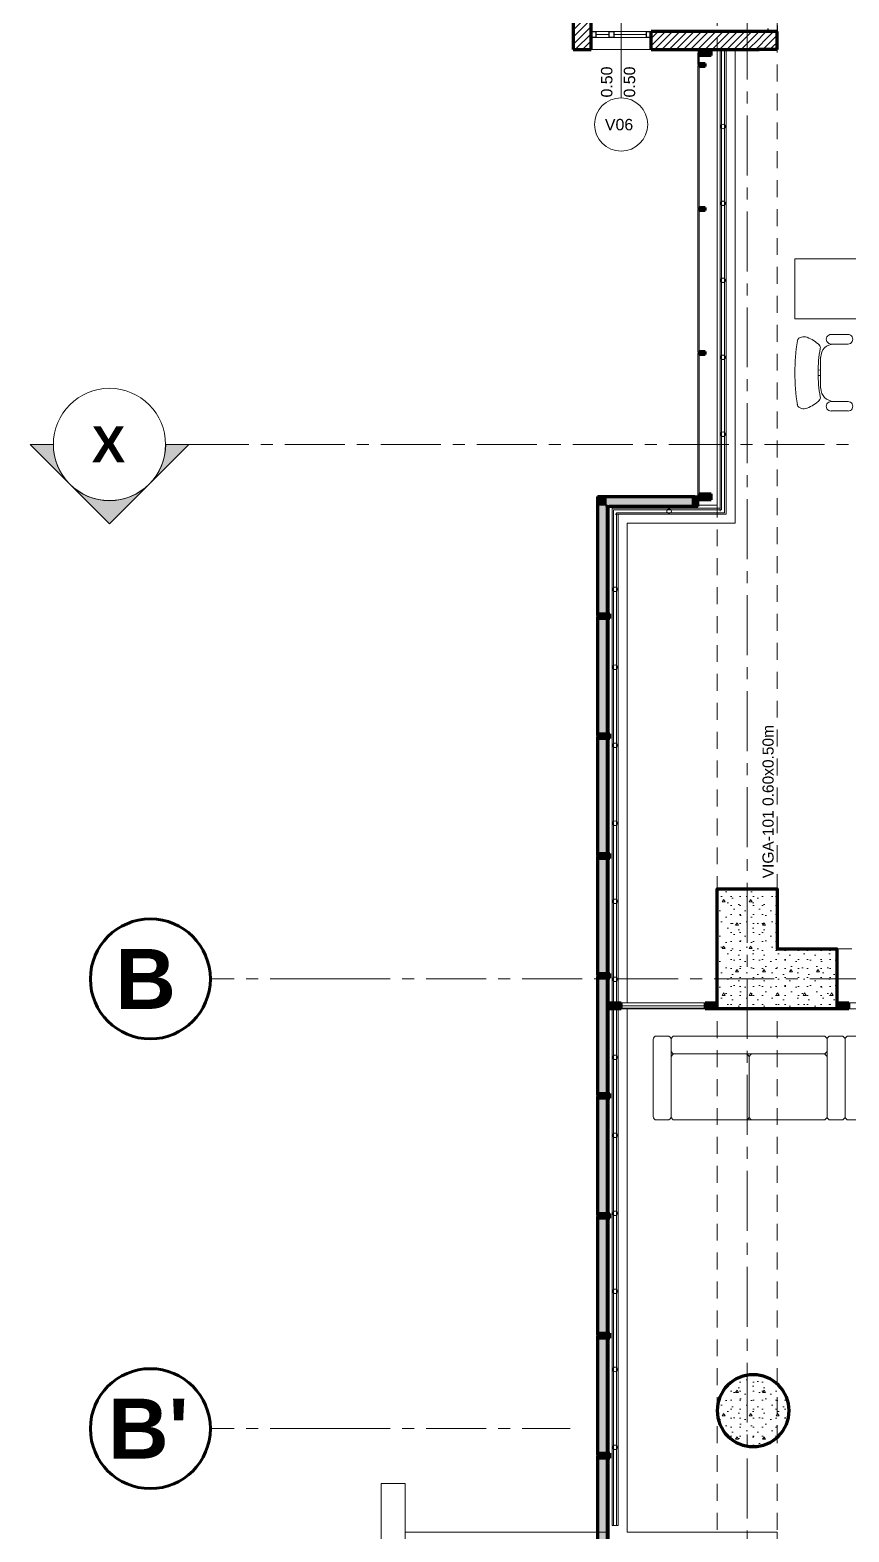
# Model space of a CAD drawing. Header units: inches. Extents: x -38 to 5698, y -33 to 92.
# Drawn here: x 188.34 to 195.17, y 25.34 to 37.86 of the extents above; entities that cross this region are included whole.
import ezdxf

# ---------------------------------------------------------------- set-up
doc = ezdxf.new("R2010")
doc.units = ezdxf.units.IN
doc.header["$MEASUREMENT"] = 0
doc.set_wipeout_variables(frame=1)
for name, pattern in [('Hidden Line', [0.195611, 0.141111, -0.0545]), ('Punto & Raya', [0.65, 0.5, -0.075, 0, -0.075]), ('Rayas', [0.282222, 0.141111, -0.141111]), ('Wipeout_Contour', [1, 0, -1])]:
    doc.linetypes.add(name, pattern=pattern)
for name, color, linetype in [('02 _ ARQ _ ALB _ Ejes Generales', 7, 'Continuous'), ('02 _ ARQ _ ALB _ Mobiliario', 7, 'Continuous'), ('02 _ ARQ _ ZON _ Espacio.3D', 7, 'Continuous'), ('08 _ STR _ EXT _ 06 Columnas', 7, 'Continuous'), ('08 _ STR _ EXT _ 07 Losa Aligerada', 7, 'Continuous'), ('08 _ STR _ EXT _ 08 Placas Inclinadas', 7, 'Continuous'), ('08 _ STR _ EXT _ 09 Vigas', 7, 'Continuous'), ('Acabado - Muros', 7, 'Continuous'), ('Estructura - 04 MURO', 253, 'Continuous'), ('Interior - Escaleras & Barandillas', 7, 'Continuous'), ('Marcador - Secciones', 251, 'Continuous'), ('Notas - Etiquetas', 251, 'Continuous')]:
    doc.layers.add(name, color=color, linetype=linetype)
doc.styles.add('Estilo_Generado_1', font='swisseb.ttf')
doc.styles.add('Estilo_Generado_4', font='swisse.ttf')
pattern_1 = [(45, (185.000023, 3e-09), (-0.03005204, 0.03005204), [])]
pattern_2 = [(0, (185.00002, 3e-09), (0, 0.3897114), [0.024375, -0.200625]), (0, (185.11252, 0.19486), (0, 0.3897114), [0.024375, -0.200625]), (60, (185.00002, 3e-09), (-0.3375, 0.1948557), [0.024375, -0.200625]), (60, (185.22502, 3e-09), (-0.3375, 0.1948557), [0.024375, -0.200625]), (120, (185.0244, 3e-09), (0.3375, 0.1948557), [0.024375, -0.200625]), (120, (185.2494, 3e-09), (0.3375, 0.1948557), [0.024375, -0.200625]), (0, (185.00002, 0.0375), (0, 0.075), [0, -0.075, 0, -0.1125]), (45, (185.03752, 0.0375), (-0.053033, 0.053033), [0, -0.05625, 0, -0.09375])]

msp = doc.modelspace()

# ---------------------------------------------------------------- hatches: boundary and pattern name
at = {"layer": '08 _ STR _ EXT _ 06 Columnas', "linetype": 'Continuous', "lineweight": 9}
h = msp.add_hatch(dxfattribs=at)
h.set_pattern_fill('HORMIGÓN_EN_MASA_0002', style=0, pattern_type=2)
h.set_pattern_definition(pattern_2)
h.paths.add_polyline_path([(195.07, 29.7), (195.07, 30.2), (194.57, 30.2), (194.57, 30.7), (194.07, 30.7), (194.07, 29.7)])
h = msp.add_hatch(dxfattribs=at)
h.set_pattern_fill('HORMIGÓN_EN_MASA_0002', style=0, pattern_type=2)
h.set_pattern_definition(pattern_2)
h.paths.add_polyline_path([(194.071, 26.35, 0.414214), (194.371, 26.05, 0.414214), (194.671, 26.35, 0.414214), (194.371, 26.65, 0.414214)])
at = {"layer": 'Acabado - Muros', "linetype": 'Continuous', "lineweight": 0}
for points in [[(194.02, 37.65), (194.02, 37.7), (193.92, 37.7), (193.92, 37.65)], [(193.97, 37.583), (193.92, 37.583), (193.92, 37.558), (193.97, 37.558)], [(193.97, 36.383), (193.92, 36.383), (193.92, 36.358), (193.97, 36.358)], [(193.97, 35.183), (193.92, 35.183), (193.92, 35.158), (193.97, 35.158)], [(194.02, 33.995), (193.92, 33.995), (193.92, 33.945), (194.02, 33.945)], [(195.17, 29.7), (195.17, 29.75), (195.07, 29.75), (195.07, 29.7)]]:
    msp.add_hatch(color=254, dxfattribs=at).paths.add_polyline_path(points)
at = {"layer": 'Acabado - Muros', "linetype": 'Continuous', "lineweight": 9}
for points in [[(193.91, 37.67), (193.91, 37.575), (193.92, 37.575), (193.92, 37.67)], [(193.91, 37.565), (193.91, 36.375), (193.92, 36.375), (193.92, 37.565)], [(193.91, 36.365), (193.91, 35.175), (193.92, 35.175), (193.92, 36.365)], [(193.91, 35.165), (193.91, 33.975), (193.92, 33.975), (193.92, 35.165)], [(193.065, 33.97), (193.065, 32.98), (193.075, 32.98), (193.075, 33.97)], [(193.886, 33.98), (193.075, 33.98), (193.075, 33.97), (193.886, 33.97)], [(193.065, 32.97), (193.065, 31.98), (193.075, 31.98), (193.075, 32.97)], [(193.065, 31.97), (193.065, 30.98), (193.075, 30.98), (193.075, 31.97)], [(193.065, 30.97), (193.065, 29.98), (193.075, 29.98), (193.075, 30.97)], [(193.065, 29.97), (193.065, 28.98), (193.075, 28.98), (193.075, 29.97)], [(193.065, 28.97), (193.065, 27.98), (193.075, 27.98), (193.075, 28.97)], [(193.065, 27.97), (193.065, 26.98), (193.075, 26.98), (193.075, 27.97)], [(193.065, 26.97), (193.065, 25.98), (193.075, 25.98), (193.075, 26.97)], [(193.065, 25.97), (193.065, 24.98), (193.075, 24.98), (193.075, 25.97)]]:
    msp.add_hatch(color=250, dxfattribs=at).paths.add_polyline_path(points)
at = {"layer": 'Marcador - Secciones', "linetype": 'Continuous', "lineweight": 13}
for points in [[(188.342, 34.407), (188.673, 34.075, -0.198912), (188.536, 34.407)], [(189.667, 34.407), (189.473, 34.407, -0.198912), (189.335, 34.075)], [(188.673, 34.075), (189.004, 33.744), (189.335, 34.075, -0.414214)]]:
    msp.add_hatch(color=7, dxfattribs=at).paths.add_polyline_path(points)

# ---------------------------------------------------------------- linework, layer by layer
at = {"layer": '02 _ ARQ _ ALB _ Ejes Generales', "color": 252, "linetype": 'Punto & Raya', "lineweight": 13}
for p, q in [((190.845, 29.95), (189.845, 29.95)), ((190.845, 26.2), (189.845, 26.2)), ((190.845, 26.2), (192.845, 26.2))]:
    msp.add_line(p, q, dxfattribs=at)
at = {"layer": '02 _ ARQ _ ALB _ Ejes Generales', "color": 7, "linetype": 'Continuous', "lineweight": 60}
for centre in [(189.345, 29.95), (189.345, 26.2)]:
    msp.add_circle(centre, 0.5, dxfattribs=at)
at = {"layer": '02 _ ARQ _ ALB _ Mobiliario', "color": 175, "linetype": 'Continuous', "lineweight": 13}
for p, q in [((195.162, 35.324), (195.021, 35.324)), ((195.162, 35.244), (195.021, 35.244)), ((194.934, 35.135), (194.934, 35.005)), ((194.934, 35.028), (194.914, 35.027)), ((194.934, 34.982), (194.914, 34.983)), ((194.934, 34.875), (194.934, 35.005)), ((195.162, 34.765), (195.021, 34.765)), ((195.162, 34.686), (195.021, 34.686)), ((193.537, 29.444), (193.537, 28.804)), ((193.657, 29.474), (193.567, 29.474)), ((193.687, 29.444), (193.687, 29.354)), ((193.687, 28.804), (193.687, 29.444)), ((194.957, 29.474), (193.717, 29.474)), ((194.987, 29.354), (194.987, 29.444)), ((194.987, 29.444), (194.987, 28.804)), ((195.107, 29.474), (195.017, 29.474)), ((195.137, 28.804), (195.137, 29.444)), ((195.137, 29.444), (195.137, 28.804)), ((195.257, 29.474), (195.167, 29.474)), ((194.307, 29.324), (193.717, 29.324)), ((194.957, 29.324), (193.717, 29.324)), ((193.717, 29.324), (194.957, 29.324)), ((194.957, 29.324), (194.367, 29.324)), ((193.687, 29.294), (193.687, 28.804)), ((193.687, 29.294), (193.687, 28.804)), ((194.337, 28.804), (194.337, 29.294)), ((194.337, 29.294), (194.337, 28.804)), ((194.987, 28.804), (194.987, 29.294)), ((194.987, 28.804), (194.987, 29.294)), ((193.567, 28.774), (193.657, 28.774)), ((193.717, 28.774), (194.307, 28.774)), ((193.717, 28.774), (194.957, 28.774)), ((194.367, 28.774), (194.957, 28.774)), ((195.017, 28.774), (195.107, 28.774)), ((195.167, 28.774), (195.257, 28.774))]:
    msp.add_line(p, q, dxfattribs=at)
at = {"layer": '02 _ ARQ _ ALB _ Mobiliario', "color": 175, "linetype": 'Continuous', "lineweight": 13, "flags": 128}
msp.add_lwpolyline([(196.018, 35.955), (196.018, 34.155), (195.418, 34.155), (195.418, 35.455), (194.718, 35.455), (194.718, 35.955)], close=True, dxfattribs=at)
at = {"layer": '02 _ ARQ _ ALB _ Mobiliario', "color": 175, "linetype": 'Continuous', "lineweight": 13}
for centre, start, end in [((193.567, 29.444), 90, 180), ((193.657, 29.444), 0, 90), ((193.717, 29.444), 90, 180), ((194.957, 29.444), 0, 90), ((195.017, 29.444), 90, 180), ((195.107, 29.444), 0, 90), ((195.167, 29.444), 90, 180), ((193.717, 29.354), 180, 270), ((193.717, 29.294), 90, 180), ((193.717, 29.294), 90, 180), ((194.307, 29.294), 0, 90), ((194.367, 29.294), 90, 180), ((194.957, 29.354), 270, 0), ((194.957, 29.294), 0, 90), ((194.957, 29.294), 0, 90), ((193.567, 28.804), 180, 270), ((193.657, 28.804), 270, 0), ((193.717, 28.804), 180, 270), ((193.717, 28.804), 180, 270), ((194.307, 28.804), 270, 0), ((194.367, 28.804), 180, 270), ((194.957, 28.804), 270, 0), ((194.957, 28.804), 270, 0), ((195.017, 28.804), 180, 270), ((195.107, 28.804), 270, 0), ((195.167, 28.804), 180, 270)]:
    msp.add_arc(centre, 0.03, start, end, dxfattribs=at)
for centre, major_axis, start_param, end_param in [((195.021, 35.284), (0.04, 0), 1.570796, 4.712389), ((195.162, 35.284), (0.04, 0), 4.712389, 7.853982), ((196.432, 35.005), (1.713, 0), 2.985379, 3.141822), ((194.78, 35.261), (0.0419, 0), 1.691727, 2.899013), ((194.793, 35.231), (0.0744, 0), 1.199278, 1.825394), ((194.72, 35.03), (0.289, 0), 0.790542, 1.21502), ((196.035, 35.011), (1.122, 0), 2.965095, 3.146853), ((194.903, 35.214), (0.0287, 0), 6.044304, 7.092178), ((195.044, 35.135), (0.109, 0), 1.570796, 3.141593), ((196.432, 35.004), (1.713, 0), 3.141364, 3.297806), ((196.035, 34.999), (1.122, 0), 3.136332, 3.31809), ((195.044, 34.875), (0.109, 0), 3.141593, 4.712389), ((194.78, 34.749), (0.0419, 0), 3.384172, 4.591459), ((194.793, 34.779), (0.0744, 0), 4.457791, 5.083907), ((194.72, 34.98), (0.289, 0), 5.068165, 5.492644), ((194.903, 34.796), (0.0287, 0), 5.474192, 6.522066), ((195.021, 34.725), (0.04, 0), 1.570796, 4.712389), ((195.162, 34.725), (0.04, 0), 4.712389, 7.853982)]:
    msp.add_ellipse(centre, major_axis=major_axis, ratio=0.996858, start_param=start_param, end_param=end_param, dxfattribs=at)
at = {"layer": '02 _ ARQ _ ZON _ Espacio.3D', "color": 9, "linetype": 'Continuous', "lineweight": 5, "flags": 128}
msp.add_lwpolyline([(194.57, 37.85), (194.57, 38.55), (194.42, 38.55), (194.42, 39), (194.07, 39), (194.07, 40.95), (193.02, 40.95), (193.02, 37.85)], close=True, dxfattribs=at)
at = {"layer": '02 _ ARQ _ ZON _ Espacio.3D', "color": 254, "linetype": 'Continuous', "lineweight": 0, "flags": 128}
for points in [[(201.07, 31), (205.02, 31), (205.02, 39), (201.07, 39), (201.07, 39.75), (196.27, 39.75), (196.27, 39.4), (194.57, 39.4), (194.57, 37.7), (194.22, 37.7), (194.22, 33.75), (193.32, 33.75), (193.32, 29.75), (194.07, 29.75), (194.07, 30.7), (194.57, 30.7), (194.57, 30.2), (195.07, 30.2), (195.07, 29.75), (201.07, 29.75)], [(205.02, 18.65), (205.02, 29.7), (193.32, 29.7), (193.32, 25.338), (194.57, 25.338), (194.57, 25.163), (193.32, 25.163), (193.32, 18.649)]]:
    msp.add_lwpolyline(points, close=True, dxfattribs=at)
at = {"layer": '08 _ STR _ EXT _ 06 Columnas', "color": 7, "linetype": 'Continuous', "lineweight": 80, "flags": 128}
msp.add_lwpolyline([(195.07, 29.7), (194.07, 29.7), (194.07, 30.7), (194.57, 30.7), (194.57, 30.2), (195.07, 30.2)], close=True, dxfattribs=at)
msp.add_lwpolyline([(194.071, 26.35, 0.414214), (194.371, 26.05, 0.414214), (194.671, 26.35, 0.414214), (194.371, 26.65, 0.414214)], format="xyb", close=True, dxfattribs=at)
at = {"layer": '08 _ STR _ EXT _ 07 Losa Aligerada', "color": 7, "linetype": 'Rayas', "lineweight": 18, "flags": 128}
msp.add_lwpolyline([(193.22, 11.97, 1.049431), (198.794, 6.3), (209.6, 6.3), (209.6, 6.2), (214.798, 6.2), (214.798, 7.2), (222.07, 7.2), (222.07, 5.664), (223.27, 5.664), (223.27, 4.2), (228.37, 4.2), (228.37, 5.664), (229.57, 5.664), (229.57, 7.2), (236.57, 7.2), (236.57, 15), (236.57, 15.15), (236.57, 15.15), (236.57, 15.8), (236.57, 15.8), (236.57, 18.1), (236.57, 20.35), (234.07, 20.35), (231.67, 20.35), (231.67, 22.35), (231.67, 22.6), (231.67, 24.5), (231.67, 24.75), (231.67, 26.75), (236.57, 26.75), (236.57, 29.7), (236.57, 35.2), (236.57, 39.9), (228.67, 39.9), (223.553, 39.9), (223.553, 40.9), (218.932, 40.9), (218.932, 39.9), (208.37, 39.9), (208.37, 41.435), (207.42, 41.435), (207.42, 42.9), (202.22, 42.9), (202.22, 41.435), (201.27, 41.435), (201.27, 39.9), (196.27, 39.9), (196.27, 41.1), (192.87, 41.1), (192.87, 37.7), (194.07, 37.7), (194.07, 33.9), (193.17, 33.9), (193.17, 21.266), (193.22, 21.266)], format="xyb", close=True, dxfattribs=at)
at = {"layer": '08 _ STR _ EXT _ 07 Losa Aligerada', "color": 7, "linetype": 'Continuous', "lineweight": 18, "flags": 128}
msp.add_lwpolyline([(208.37, 42.654), (207.42, 42.654), (207.42, 42.9), (202.22, 42.9), (202.22, 42.654), (201.27, 42.654), (201.27, 39.9), (196.12, 39.9), (196.12, 40.95), (193.02, 40.95), (193.02, 37.7), (194.164, 37.7), (194.164, 33.9), (193.17, 33.9), (193.17, 23.893), (193.17, 6.3), (212.718, 6.3)], dxfattribs=at)
at = {"layer": '08 _ STR _ EXT _ 08 Placas Inclinadas', "color": 7, "linetype": 'Continuous', "lineweight": 13, "flags": 128}
msp.add_lwpolyline([(194.57, 24.703), (194.57, 25.338)], dxfattribs=at)
at = {"layer": '08 _ STR _ EXT _ 09 Vigas', "color": 251, "linetype": 'Hidden Line', "lineweight": 13}
for p, q in [((194.57, 30.2), (201.07, 30.2)), ((194.07, 17.4), (194.07, 29.7)), ((194.57, 17.4), (194.57, 29.7)), ((194.57, 29.7), (215.07, 29.7))]:
    msp.add_line(p, q, dxfattribs=at)
at = {"layer": 'Acabado - Muros', "color": 7, "linetype": 'Continuous', "lineweight": 60}
for p, q in [((194.02, 37.7), (193.92, 37.7)), ((193.92, 37.7), (193.92, 37.65)), ((194.02, 37.7), (194.02, 37.65)), ((194.02, 37.65), (193.92, 37.65)), ((193.92, 37.583), (193.92, 37.558)), ((193.97, 37.583), (193.92, 37.583)), ((193.97, 37.583), (193.97, 37.558)), ((193.97, 37.558), (193.92, 37.558)), ((193.92, 36.383), (193.92, 36.358)), ((193.97, 36.383), (193.92, 36.383)), ((193.97, 36.358), (193.92, 36.358)), ((193.97, 36.383), (193.97, 36.358)), ((193.92, 35.183), (193.92, 35.158)), ((193.97, 35.183), (193.92, 35.183)), ((193.97, 35.158), (193.92, 35.158)), ((193.97, 35.183), (193.97, 35.158)), ((193.075, 33.97), (193.075, 33.895)), ((193.15, 33.97), (193.075, 33.97)), ((193.871, 33.97), (193.15, 33.97)), ((193.911, 33.97), (193.871, 33.97)), ((193.92, 33.995), (193.92, 33.945)), ((194.02, 33.995), (193.92, 33.995)), ((194.02, 33.945), (193.92, 33.945)), ((194.02, 33.995), (194.02, 33.945)), ((193.075, 33.895), (193.075, 32.995)), ((193.075, 32.995), (193.075, 32.955)), ((193.075, 32.955), (193.075, 31.995)), ((193.075, 31.995), (193.075, 31.955)), ((193.075, 31.955), (193.075, 30.995)), ((193.075, 30.995), (193.075, 30.955)), ((193.075, 30.955), (193.075, 29.995)), ((193.075, 29.995), (193.075, 29.955)), ((193.075, 29.955), (193.075, 28.995)), ((194.07, 29.75), (194.07, 29.7)), ((195.17, 29.75), (195.07, 29.75)), ((195.07, 29.75), (195.07, 29.7)), ((195.17, 29.7), (195.07, 29.7)), ((195.17, 29.75), (195.17, 29.7)), ((193.075, 28.995), (193.075, 28.955)), ((193.075, 28.955), (193.075, 27.995)), ((193.075, 27.995), (193.075, 27.955)), ((193.075, 27.955), (193.075, 26.995)), ((193.075, 26.995), (193.075, 26.955)), ((193.075, 26.955), (193.075, 25.995)), ((193.075, 25.995), (193.075, 25.955)), ((193.075, 25.955), (193.075, 24.995))]:
    msp.add_line(p, q, dxfattribs=at)
at = {"layer": 'Acabado - Muros', "color": 7, "linetype": 'Continuous', "lineweight": 13, "flags": 128}
for points in [[(193.91, 37.67), (193.92, 37.67), (193.92, 37.575), (193.91, 37.575)], [(193.91, 37.565), (193.92, 37.565), (193.92, 36.375), (193.91, 36.375)], [(193.91, 36.365), (193.92, 36.365), (193.92, 35.175), (193.91, 35.175)], [(193.91, 35.165), (193.92, 35.165), (193.92, 33.975), (193.91, 33.975)], [(193.065, 33.97), (193.075, 33.97), (193.075, 32.98), (193.065, 32.98)], [(193.886, 33.98), (193.886, 33.97), (193.075, 33.97), (193.075, 33.98)], [(193.065, 32.97), (193.075, 32.97), (193.075, 31.98), (193.065, 31.98)], [(193.065, 31.97), (193.075, 31.97), (193.075, 30.98), (193.065, 30.98)], [(193.065, 30.97), (193.075, 30.97), (193.075, 29.98), (193.065, 29.98)], [(193.065, 29.97), (193.075, 29.97), (193.075, 28.98), (193.065, 28.98)], [(193.065, 28.97), (193.075, 28.97), (193.075, 27.98), (193.065, 27.98)], [(193.065, 27.97), (193.075, 27.97), (193.075, 26.98), (193.065, 26.98)], [(193.065, 26.97), (193.075, 26.97), (193.075, 25.98), (193.065, 25.98)], [(193.065, 25.97), (193.075, 25.97), (193.075, 24.98), (193.065, 24.98)]]:
    msp.add_lwpolyline(points, close=True, dxfattribs=at)
at = {"layer": 'Estructura - 04 MURO', "color": 165, "linetype": 'Continuous', "lineweight": 15}
msp.add_line((193.27, 37.297), (193.27, 37.95), dxfattribs=at)
at = {"layer": 'Estructura - 04 MURO', "color": 165, "linetype": 'Continuous', "lineweight": 25}
for p, q in [((193.171, 37.8), (193.171, 37.85)), ((193.171, 37.85), (193.19, 37.85)), ((193.19, 37.85), (193.209, 37.85)), ((193.209, 37.85), (193.209, 37.8)), ((193.19, 37.8), (193.171, 37.8)), ((193.209, 37.8), (193.19, 37.8))]:
    msp.add_line(p, q, dxfattribs=at)
at = {"layer": 'Estructura - 04 MURO', "color": 251, "linetype": 'Continuous', "lineweight": 13, "flags": 128}
msp.add_lwpolyline([(193.048, 37.075, 1), (193.492, 37.075, 1)], format="xyb", close=True, dxfattribs=at)
at = {"layer": 'Marcador - Secciones', "color": 7, "linetype": 'Continuous', "lineweight": 13, "flags": 128}
for points in [[(188.342, 34.407), (188.536, 34.407, 0.198912), (188.673, 34.075)], [(189.667, 34.407), (189.473, 34.407, -0.198912), (189.335, 34.075)], [(188.673, 34.075, 0.414214), (189.335, 34.075), (189.004, 33.744)]]:
    msp.add_lwpolyline(points, format="xyb", close=True, dxfattribs=at)
at = {"layer": 'Marcador - Secciones', "color": 7, "linetype": 'Continuous', "lineweight": 13}
msp.add_circle((189.004, 34.407), 0.468, dxfattribs=at)

# ---------------------------------------------------------------- texts
at = {"layer": '02 _ ARQ _ ALB _ Ejes Generales', "color": 7, "lineweight": 30, "char_height": 0.5, "attachment_point": 1, "style": 'Estilo_Generado_1'}
for s, insert in [('\\A1;{\\pql;\\pt0;\\fSwis721 Ex BT|b1|i0|c0|p34;B}', (189.053, 30.2)), ("\\A1;{\\pql;\\pt0;\\fSwis721 Ex BT|b1|i0|c0|p34;B'}", (188.993, 26.45))]:
    msp.add_mtext(s, dxfattribs=dict(at, insert=insert))
at = {"layer": 'Estructura - 04 MURO', "color": 251, "lineweight": 25, "char_height": 0.095, "attachment_point": 7, "style": 'Estilo_Generado_4'}
for s, insert, rotation in [('\\A1;{\\pql;\\pt0;\\fSwis721 Ex BT|b0|i0|c0|p34;0.50\\fSwis721 Ex BT|b0|i0|c0|p34;\\A1{\\H.66x;\\S^  ;}\\fSwis721 Ex BT|b0|i0|c0|p34;\\fSwis721 Ex BT|b0|i0|c0|p34;}', (193.225, 37.3), 90), ('\\A1;{\\pql;\\pt0;\\fSwis721 Ex BT|b0|i0|c0|p34;0.50\\fSwis721 Ex BT|b0|i0|c0|p34;\\A1{\\H.66x;\\S^  ;}\\fSwis721 Ex BT|b0|i0|c0|p34;\\fSwis721 Ex BT|b0|i0|c0|p34;}', (193.415, 37.3), 90), ('\\A1;{\\pql;\\pt0;\\fSwis721 Ex BT|b0|i0|c0|p34;V06\\fSwis721 Ex BT|b0|i0|c0|p34;\\fSwis721 Ex BT|b0|i0|c0|p34;\\fSwis721 Ex BT|b0|i0|c0|p34;}', (193.135, 37.025), 360)]:
    msp.add_mtext(s, dxfattribs=dict(at, insert=insert, rotation=rotation))
at = {"layer": 'Marcador - Secciones', "color": 5, "lineweight": 25, "insert": (188.856, 34.257), "char_height": 0.3, "attachment_point": 7, "style": 'Estilo_Generado_1'}
msp.add_mtext('\\A1;{\\pql;\\pt0;\\fSwis721 Ex BT|b1|i0|c0|p34;X}', dxfattribs=at)
at = {"layer": 'Notas - Etiquetas', "color": 8, "linetype": 'Continuous', "lineweight": 13, "insert": (194.543, 30.789), "char_height": 0.0925, "attachment_point": 7, "rotation": 90, "style": 'Estilo_Generado_4'}
msp.add_mtext('\\A1;{\\pql;\\fSwis721 Ex BT|b0|i0|c0|p34;VIGA-101\\fSwis721 Ex BT|b0|i0|c0|p34; \\fSwis721 Ex BT|b0|i0|c0|p34;0.60\\fSwis721 Ex BT|b0|i0|c0|p34;x\\fSwis721 Ex BT|b0|i0|c0|p34;0.50\\fSwis721 Ex BT|b0|i0|c0|p34;m}', dxfattribs=at)

# ---------------------------------------------------------------- wipeouts: each hides what was drawn before it
at = {"color": 254, "linetype": 'Wipeout_Contour', "lineweight": 0, "ltscale": 6458.754026}
msp.add_wipeout([(191.47, 25.743), (191.27, 25.743), (191.27, 25.107), (191.47, 25.107)], dxfattribs=at).dxf.layer = '08 _ STR _ EXT _ 08 Placas Inclinadas'

# ---------------------------------------------------------------- next in the draw order: linework, layer by layer
at = {"layer": '08 _ STR _ EXT _ 08 Placas Inclinadas', "color": 7, "linetype": 'Continuous', "lineweight": 13, "flags": 128}
for points in [[(191.47, 25.743), (191.27, 25.743)], [(191.27, 25.107), (191.27, 25.743)], [(191.47, 25.107), (191.47, 25.743)], [(191.47, 24.703), (191.47, 25.338)]]:
    msp.add_lwpolyline(points, dxfattribs=at)

# ---------------------------------------------------------------- next in the draw order: wipeouts: each hides what was drawn before it
at = {"color": 254, "linetype": 'Wipeout_Contour', "lineweight": 0, "ltscale": 4849.07539}
msp.add_wipeout([(193.02, 37.85), (192.87, 37.7), (193.02, 37.7)], dxfattribs=at).dxf.layer = 'Estructura - 04 MURO'
at = {"color": 254, "linetype": 'Wipeout_Contour', "lineweight": 0, "ltscale": 4854.573789}
msp.add_wipeout([(194.42, 37.85), (194.42, 37.7), (194.57, 37.7)], dxfattribs=at).dxf.layer = 'Estructura - 04 MURO'
at = {"color": 254, "linetype": 'Wipeout_Contour', "lineweight": 0, "ltscale": 4849.738015}
msp.add_wipeout([(193.32, 33.9), (193.17, 33.9), (193.32, 33.75)], dxfattribs=at).dxf.layer = 'Estructura - 04 MURO'
at = {"color": 254, "linetype": 'Wipeout_Contour', "lineweight": 0, "ltscale": 4852.437439}
msp.add_wipeout([(194.22, 33.9), (194.07, 33.9), (194.22, 33.75)], dxfattribs=at).dxf.layer = 'Estructura - 04 MURO'

# ---------------------------------------------------------------- next in the draw order: hatches: boundary and pattern name
at = {"layer": 'Estructura - 04 MURO', "linetype": 'Continuous', "lineweight": 5}
h = msp.add_hatch(dxfattribs=at)
h.set_pattern_fill('LADRILLO_COMÚN_0002', color=252, style=0, pattern_type=2)
h.set_pattern_definition(pattern_1)
h.paths.add_polyline_path([(193.02, 37.85), (192.87, 37.7), (193.02, 37.7)])
h = msp.add_hatch(dxfattribs=at)
h.set_pattern_fill('LADRILLO_COMÚN_0002', color=252, style=0, pattern_type=2)
h.set_pattern_definition(pattern_1)
h.paths.add_polyline_path([(194.42, 37.85), (194.42, 37.7), (194.57, 37.7)])

# ---------------------------------------------------------------- next in the draw order: wipeouts: each hides what was drawn before it
at = {"color": 254, "linetype": 'Wipeout_Contour', "lineweight": 0, "ltscale": 4850.563769}
msp.add_wipeout([(193.32, 33.75), (193.17, 33.9), (193.17, 33.75)], dxfattribs=at).dxf.layer = 'Estructura - 04 MURO'
at = {"color": 254, "linetype": 'Wipeout_Contour', "lineweight": 0, "ltscale": 4853.263206}
msp.add_wipeout([(194.07, 33.9), (194.07, 33.75), (194.22, 33.75)], dxfattribs=at).dxf.layer = 'Estructura - 04 MURO'

# ---------------------------------------------------------------- next in the draw order: hatches: boundary and pattern name
at = {"layer": 'Acabado - Muros', "linetype": 'Continuous', "lineweight": 13}
msp.add_hatch(color=253, dxfattribs=at).paths.add_polyline_path([(193.15, 33.97), (193.075, 33.97), (193.075, 33.895), (193.15, 33.895)])

# ---------------------------------------------------------------- next in the draw order: linework, layer by layer
at = {"layer": 'Acabado - Muros', "color": 7, "linetype": 'Continuous', "lineweight": 60}
for p, q in [((193.155, 33.895), (193.15, 33.895)), ((193.15, 33.895), (193.15, 33.89))]:
    msp.add_line(p, q, dxfattribs=at)
at = {"layer": 'Estructura - 04 MURO', "color": 7, "linetype": 'Continuous', "lineweight": 13, "flags": 128}
for points in [[(193.17, 33.9), (193.32, 33.9)], [(194.22, 33.75), (194.22, 33.9)]]:
    msp.add_lwpolyline(points, dxfattribs=at)
at = {"layer": 'Interior - Escaleras & Barandillas', "color": 161, "linetype": 'Continuous', "lineweight": 13}
for p, q in [((193.195, 33.875), (193.195, 33.825)), ((193.22, 33.875), (193.195, 33.875)), ((193.232, 33.875), (193.22, 33.875)), ((193.22, 33.825), (193.232, 33.825)), ((193.245, 33.825), (193.232, 33.825))]:
    msp.add_line(p, q, dxfattribs=at)

# ---------------------------------------------------------------- next in the draw order: wipeouts: each hides what was drawn before it
at = {"color": 254, "linetype": 'Wipeout_Contour', "lineweight": 0, "ltscale": 4849.07539}
msp.add_wipeout([(193.02, 37.85), (192.87, 37.7), (193.02, 37.7)], dxfattribs=at).dxf.layer = 'Estructura - 04 MURO'
at = {"color": 254, "linetype": 'Wipeout_Contour', "lineweight": 0, "ltscale": 4853.750869}
msp.add_wipeout([(194.42, 37.85), (194.57, 37.7), (194.57, 37.85)], dxfattribs=at).dxf.layer = 'Estructura - 04 MURO'
at = {"color": 254, "linetype": 'Wipeout_Contour', "lineweight": 0, "ltscale": 6466.554075}
msp.add_wipeout([(193.17, 33.75), (193.17, 25.338), (193.32, 25.338), (193.32, 33.75)], dxfattribs=at).dxf.layer = 'Estructura - 04 MURO'

# ---------------------------------------------------------------- next in the draw order: hatches: boundary and pattern name
at = {"layer": 'Acabado - Muros', "linetype": 'Continuous', "lineweight": 13}
for points in [[(193.075, 32.995), (193.155, 32.995), (193.155, 33.895), (193.075, 33.895)], [(193.075, 31.995), (193.155, 31.995), (193.155, 32.955), (193.075, 32.955)], [(193.075, 30.995), (193.155, 30.995), (193.155, 31.955), (193.075, 31.955)], [(193.075, 29.995), (193.155, 29.995), (193.155, 30.955), (193.075, 30.955)], [(193.075, 28.995), (193.155, 28.995), (193.155, 29.955), (193.075, 29.955)], [(193.075, 27.995), (193.155, 27.995), (193.155, 28.955), (193.075, 28.955)], [(193.075, 26.995), (193.155, 26.995), (193.155, 27.955), (193.075, 27.955)], [(193.075, 25.995), (193.155, 25.995), (193.155, 26.955), (193.075, 26.955)], [(193.075, 24.995), (193.155, 24.995), (193.155, 25.955), (193.075, 25.955)]]:
    msp.add_hatch(color=253, dxfattribs=at).paths.add_polyline_path(points)
at = {"layer": 'Acabado - Muros', "linetype": 'Continuous', "lineweight": 0}
for points in [[(193.175, 32.995), (193.075, 32.995), (193.075, 32.955), (193.175, 32.955)], [(193.175, 31.995), (193.075, 31.995), (193.075, 31.955), (193.175, 31.955)], [(193.175, 30.995), (193.075, 30.995), (193.075, 30.955), (193.175, 30.955)], [(193.175, 29.995), (193.075, 29.995), (193.075, 29.955), (193.175, 29.955)], [(193.175, 28.995), (193.075, 28.995), (193.075, 28.955), (193.175, 28.955)], [(193.175, 27.995), (193.075, 27.995), (193.075, 27.955), (193.175, 27.955)], [(193.175, 26.995), (193.075, 26.995), (193.075, 26.955), (193.175, 26.955)], [(193.175, 25.995), (193.075, 25.995), (193.075, 25.955), (193.175, 25.955)]]:
    msp.add_hatch(color=254, dxfattribs=at).paths.add_polyline_path(points)
at = {"layer": 'Estructura - 04 MURO', "linetype": 'Continuous', "lineweight": 5}
h = msp.add_hatch(dxfattribs=at)
h.set_pattern_fill('LADRILLO_COMÚN_0002', color=252, style=0, pattern_type=2)
h.set_pattern_definition(pattern_1)
h.paths.add_polyline_path([(193.02, 37.85), (192.87, 37.7), (193.02, 37.7)])
h = msp.add_hatch(dxfattribs=at)
h.set_pattern_fill('LADRILLO_COMÚN_0002', color=252, style=0, pattern_type=2)
h.set_pattern_definition(pattern_1)
h.paths.add_polyline_path([(194.42, 37.85), (194.57, 37.7), (194.57, 37.85)])

# ---------------------------------------------------------------- next in the draw order: linework, layer by layer
at = {"layer": '02 _ ARQ _ ALB _ Ejes Generales', "color": 252, "linetype": 'Punto & Raya', "lineweight": 13}
msp.add_line((190.845, 29.95), (239.57, 29.95), dxfattribs=at)
at = {"layer": '08 _ STR _ EXT _ 08 Placas Inclinadas', "color": 7, "linetype": 'Continuous', "lineweight": 13, "flags": 128}
for points in [[(193.17, 25.338), (191.47, 25.338)], [(194.57, 25.338), (193.32, 25.338)]]:
    msp.add_lwpolyline(points, dxfattribs=at)
at = {"layer": '08 _ STR _ EXT _ 09 Vigas', "color": 251, "linetype": 'Hidden Line', "lineweight": 13}
msp.add_line((194.57, 30.2), (194.57, 39.4), dxfattribs=at)
at = {"layer": 'Acabado - Muros', "color": 7, "linetype": 'Continuous', "lineweight": 60}
for p, q in [((193.155, 33.895), (193.155, 32.995)), ((193.155, 32.995), (193.075, 32.995)), ((193.155, 32.955), (193.075, 32.955)), ((193.175, 32.995), (193.155, 32.995)), ((193.175, 32.955), (193.155, 32.955)), ((193.155, 32.955), (193.155, 31.995)), ((193.175, 32.995), (193.175, 32.955)), ((193.155, 31.995), (193.075, 31.995)), ((193.155, 31.955), (193.075, 31.955)), ((193.175, 31.995), (193.155, 31.995)), ((193.175, 31.955), (193.155, 31.955)), ((193.155, 31.955), (193.155, 30.995)), ((193.175, 31.995), (193.175, 31.955)), ((193.155, 30.995), (193.075, 30.995)), ((193.155, 30.955), (193.075, 30.955)), ((193.175, 30.995), (193.155, 30.995)), ((193.175, 30.955), (193.155, 30.955)), ((193.155, 30.955), (193.155, 29.995)), ((193.175, 30.995), (193.175, 30.955)), ((193.155, 29.995), (193.075, 29.995)), ((193.155, 29.955), (193.075, 29.955)), ((193.175, 29.995), (193.155, 29.995)), ((193.175, 29.955), (193.155, 29.955)), ((193.155, 29.955), (193.155, 28.995)), ((193.175, 29.995), (193.175, 29.955)), ((193.17, 29.75), (193.17, 29.7)), ((193.155, 28.995), (193.075, 28.995)), ((193.155, 28.955), (193.075, 28.955)), ((193.175, 28.995), (193.155, 28.995)), ((193.175, 28.955), (193.155, 28.955)), ((193.155, 28.955), (193.155, 27.995)), ((193.175, 28.995), (193.175, 28.955)), ((193.155, 27.995), (193.075, 27.995)), ((193.155, 27.955), (193.075, 27.955)), ((193.175, 27.995), (193.155, 27.995)), ((193.175, 27.955), (193.155, 27.955)), ((193.155, 27.955), (193.155, 26.995)), ((193.175, 27.995), (193.175, 27.955)), ((193.155, 26.995), (193.075, 26.995)), ((193.155, 26.955), (193.075, 26.955)), ((193.175, 26.995), (193.155, 26.995)), ((193.175, 26.955), (193.155, 26.955)), ((193.155, 26.955), (193.155, 25.995)), ((193.175, 26.995), (193.175, 26.955)), ((193.155, 25.995), (193.075, 25.995)), ((193.155, 25.955), (193.075, 25.955)), ((193.175, 25.995), (193.155, 25.995)), ((193.175, 25.955), (193.155, 25.955)), ((193.155, 25.955), (193.155, 24.995)), ((193.175, 25.995), (193.175, 25.955))]:
    msp.add_line(p, q, dxfattribs=at)
at = {"layer": 'Estructura - 04 MURO', "color": 7, "linetype": 'Continuous', "lineweight": 80}
for p, q in [((194.495, 37.85), (194.42, 37.85)), ((194.495, 37.85), (194.42, 37.85)), ((194.57, 37.85), (194.495, 37.85)), ((194.57, 37.85), (194.495, 37.85)), ((194.57, 37.85), (194.495, 37.85))]:
    msp.add_line(p, q, dxfattribs=at)
at = {"layer": 'Estructura - 04 MURO', "color": 165, "linetype": 'Continuous', "lineweight": 25}
for p, q in [((194.495, 37.85), (194.495, 37.875)), ((194.57, 37.85), (194.495, 37.85)), ((194.57, 37.9), (194.57, 37.85))]:
    msp.add_line(p, q, dxfattribs=at)
at = {"layer": 'Estructura - 04 MURO', "color": 7, "linetype": 'Continuous', "lineweight": 80, "flags": 128}
for points in [[(194.57, 37.7), (194.57, 37.85)], [(194.57, 37.7), (194.42, 37.7)]]:
    msp.add_lwpolyline(points, dxfattribs=at)
at = {"layer": 'Estructura - 04 MURO', "color": 7, "linetype": 'Continuous', "lineweight": 13, "flags": 128}
for points in [[(193.17, 33.9), (193.17, 25.338)], [(193.32, 25.338), (193.32, 33.75)]]:
    msp.add_lwpolyline(points, dxfattribs=at)
at = {"layer": 'Interior - Escaleras & Barandillas', "color": 161, "linetype": 'Continuous', "lineweight": 13}
for p, q in [((193.195, 33.825), (193.195, 33.8)), ((193.207, 33.862), (193.207, 25.393)), ((193.207, 33.862), (193.207, 25.393)), ((193.207, 33.862), (193.207, 25.393)), ((193.232, 25.393), (193.232, 33.837)), ((193.232, 25.393), (193.232, 33.837)), ((193.232, 25.393), (193.232, 33.837)), ((193.245, 33.8), (193.245, 33.825)), ((193.195, 33.8), (193.195, 33.787)), ((193.195, 33.787), (193.195, 25.393)), ((193.245, 33.787), (193.245, 33.8)), ((193.245, 25.393), (193.245, 33.787)), ((193.195, 25.393), (193.245, 25.393)), ((193.207, 25.393), (193.232, 25.393)), ((193.207, 25.393), (193.232, 25.393)), ((193.207, 25.393), (193.232, 25.393))]:
    msp.add_line(p, q, dxfattribs=at)
at = {"layer": 'Interior - Escaleras & Barandillas', "color": 161, "linetype": 'Continuous', "lineweight": 13, "flags": 128}
for points in [[(193.239, 33.199, 1), (193.201, 33.199, 1)], [(193.239, 32.549, 1), (193.201, 32.549, 1)], [(193.239, 31.898, 1), (193.201, 31.898, 1)], [(193.239, 31.248, 1), (193.201, 31.248, 1)], [(193.239, 30.597, 1), (193.201, 30.597, 1)], [(193.239, 29.947, 1), (193.201, 29.947, 1)], [(193.239, 29.296, 1), (193.201, 29.296, 1)], [(193.239, 28.646, 1), (193.201, 28.646, 1)], [(193.239, 27.995, 1), (193.201, 27.995, 1)], [(193.239, 27.345, 1), (193.201, 27.345, 1)], [(193.239, 26.694, 1), (193.201, 26.694, 1)], [(193.239, 26.044, 1), (193.201, 26.044, 1)]]:
    msp.add_lwpolyline(points, format="xyb", close=True, dxfattribs=at)

# ---------------------------------------------------------------- next in the draw order: wipeouts: each hides what was drawn before it
at = {"color": 254, "linetype": 'Wipeout_Contour', "lineweight": 0, "ltscale": 6468.045308}
msp.add_wipeout([(193.27, 29.7), (193.97, 29.7), (193.97, 29.75), (193.27, 29.75)], dxfattribs=at).dxf.layer = 'Acabado - Muros'
at = {"color": 254, "linetype": 'Wipeout_Contour', "lineweight": 0, "ltscale": 4849.07539}
msp.add_wipeout([(193.02, 37.85), (192.87, 37.7), (193.02, 37.7)], dxfattribs=at).dxf.layer = 'Estructura - 04 MURO'
at = {"color": 254, "linetype": 'Wipeout_Contour', "lineweight": 0, "ltscale": 6468.667502}
msp.add_wipeout([(193.32, 33.75), (194.07, 33.75), (194.07, 33.9), (193.32, 33.9)], dxfattribs=at).dxf.layer = 'Estructura - 04 MURO'

# ---------------------------------------------------------------- next in the draw order: hatches: boundary and pattern name
at = {"layer": 'Acabado - Muros', "linetype": 'Continuous', "lineweight": 13}
msp.add_hatch(color=253, dxfattribs=at).paths.add_polyline_path([(193.15, 33.97), (193.15, 33.89), (193.871, 33.89), (193.871, 33.97)])
at = {"layer": 'Acabado - Muros', "linetype": 'Continuous', "lineweight": 0}
msp.add_hatch(color=254, dxfattribs=at).paths.add_polyline_path([(193.871, 33.89), (193.911, 33.89), (193.911, 33.97), (193.871, 33.97)])
at = {"layer": 'Estructura - 04 MURO', "linetype": 'Continuous', "lineweight": 5}
h = msp.add_hatch(dxfattribs=at)
h.set_pattern_fill('LADRILLO_COMÚN_0002', color=252, style=0, pattern_type=2)
h.set_pattern_definition(pattern_1)
h.paths.add_polyline_path([(193.02, 37.85), (192.87, 37.7), (193.02, 37.7)])

# ---------------------------------------------------------------- next in the draw order: linework, layer by layer
at = {"layer": 'Acabado - Muros', "color": 7, "linetype": 'Continuous', "lineweight": 60}
for p, q in [((193.871, 33.97), (193.871, 33.89)), ((193.911, 33.97), (193.911, 33.89)), ((193.871, 33.89), (193.15, 33.89)), ((193.911, 33.89), (193.871, 33.89))]:
    msp.add_line(p, q, dxfattribs=at)
at = {"layer": 'Acabado - Muros', "color": 251, "linetype": 'Continuous', "lineweight": 13, "flags": 128}
for points in [[(193.97, 29.75), (193.27, 29.75)], [(193.97, 29.7), (193.27, 29.7)]]:
    msp.add_lwpolyline(points, dxfattribs=at)
at = {"layer": 'Estructura - 04 MURO', "color": 7, "linetype": 'Continuous', "lineweight": 13, "flags": 128}
for points in [[(194.07, 33.9), (193.32, 33.9)], [(193.32, 33.75), (194.22, 33.75)]]:
    msp.add_lwpolyline(points, dxfattribs=at)
at = {"layer": 'Interior - Escaleras & Barandillas', "color": 161, "linetype": 'Continuous', "lineweight": 13}
for p, q in [((193.232, 33.825), (194.057, 33.825)), ((194.057, 33.825), (194.07, 33.825)), ((194.07, 33.825), (194.095, 33.825)), ((194.095, 33.825), (194.145, 33.825))]:
    msp.add_line(p, q, dxfattribs=at)
at = {"layer": 'Interior - Escaleras & Barandillas', "color": 161, "linetype": 'Continuous', "lineweight": 13, "flags": 128}
msp.add_lwpolyline([(193.67, 33.831, 1), (193.67, 33.869, 1)], format="xyb", close=True, dxfattribs=at)

# ---------------------------------------------------------------- next in the draw order: wipeouts: each hides what was drawn before it
at = {"color": 254, "linetype": 'Wipeout_Contour', "lineweight": 0, "ltscale": 6468.044572}
msp.add_wipeout([(193.27, 29.705), (193.97, 29.705), (193.97, 29.725), (193.27, 29.725)], dxfattribs=at).dxf.layer = 'Acabado - Muros'
at = {"color": 254, "linetype": 'Wipeout_Contour', "lineweight": 0, "ltscale": 4849.07539}
msp.add_wipeout([(193.02, 37.85), (192.87, 37.7), (193.02, 37.7)], dxfattribs=at).dxf.layer = 'Estructura - 04 MURO'
at = {"color": 254, "linetype": 'Wipeout_Contour', "lineweight": 0, "ltscale": 6470.641547}
msp.add_wipeout([(194.22, 33.9), (194.22, 37.7), (194.07, 37.7), (194.07, 33.9)], dxfattribs=at).dxf.layer = 'Estructura - 04 MURO'

# ---------------------------------------------------------------- next in the draw order: hatches: boundary and pattern name
at = {"layer": 'Acabado - Muros', "linetype": 'Continuous', "lineweight": 0}
for points in [[(193.27, 29.7), (193.27, 29.75), (193.17, 29.75), (193.17, 29.7)], [(193.97, 29.7), (194.07, 29.7), (194.07, 29.75), (193.97, 29.75)]]:
    msp.add_hatch(color=254, dxfattribs=at).paths.add_polyline_path(points)
at = {"layer": 'Estructura - 04 MURO', "linetype": 'Continuous', "lineweight": 5}
h = msp.add_hatch(dxfattribs=at)
h.set_pattern_fill('LADRILLO_COMÚN_0002', color=252, style=0, pattern_type=2)
h.set_pattern_definition(pattern_1)
h.paths.add_polyline_path([(193.02, 37.85), (192.87, 37.7), (193.02, 37.7)])

# ---------------------------------------------------------------- next in the draw order: linework, layer by layer
at = {"layer": 'Acabado - Muros', "color": 7, "linetype": 'Continuous', "lineweight": 60}
for p, q in [((193.27, 29.75), (193.17, 29.75)), ((193.27, 29.7), (193.17, 29.7)), ((193.27, 29.75), (193.27, 29.7)), ((193.97, 29.75), (193.97, 29.7)), ((194.07, 29.75), (193.97, 29.75)), ((194.07, 29.7), (193.97, 29.7))]:
    msp.add_line(p, q, dxfattribs=at)
at = {"layer": 'Acabado - Muros', "color": 7, "linetype": 'Continuous', "lineweight": 13, "flags": 128}
msp.add_lwpolyline([(193.27, 29.705), (193.27, 29.725), (193.97, 29.725), (193.97, 29.705)], close=True, dxfattribs=at)
at = {"layer": 'Estructura - 04 MURO', "color": 7, "linetype": 'Continuous', "lineweight": 13, "flags": 128}
for points in [[(194.07, 37.7), (194.22, 37.7)], [(194.07, 37.7), (194.07, 33.9)], [(194.22, 33.9), (194.22, 37.7)]]:
    msp.add_lwpolyline(points, dxfattribs=at)
at = {"layer": 'Interior - Escaleras & Barandillas', "color": 161, "linetype": 'Continuous', "lineweight": 13}
for p, q in [((194.107, 33.862), (193.207, 33.862)), ((194.107, 33.862), (193.207, 33.862)), ((194.107, 33.862), (193.207, 33.862)), ((194.057, 33.875), (193.232, 33.875)), ((193.232, 33.837), (194.132, 33.837)), ((193.232, 33.837), (194.132, 33.837)), ((193.232, 33.837), (194.132, 33.837)), ((194.07, 33.875), (194.057, 33.875)), ((194.095, 33.875), (194.07, 33.875)), ((194.095, 33.862), (194.095, 33.875)), ((194.095, 33.862), (194.095, 33.85)), ((194.145, 33.85), (194.145, 33.862)), ((194.145, 33.825), (194.145, 33.85))]:
    msp.add_line(p, q, dxfattribs=at)
at = {"layer": 'Interior - Escaleras & Barandillas', "color": 161, "linetype": 'Continuous', "lineweight": 13, "flags": 128}
for points in [[(194.139, 37.058, 1), (194.101, 37.058, 1)], [(194.139, 36.417, 1), (194.101, 36.417, 1)], [(194.139, 35.775, 1), (194.101, 35.775, 1)], [(194.139, 35.133, 1), (194.101, 35.133, 1)], [(194.139, 34.492, 1), (194.101, 34.492, 1)]]:
    msp.add_lwpolyline(points, format="xyb", close=True, dxfattribs=at)
at = {"layer": 'Marcador - Secciones', "color": 251, "linetype": 'Punto & Raya', "lineweight": 13}
msp.add_line((189.667, 34.407), (240.94, 34.407), dxfattribs=at)

# ---------------------------------------------------------------- next in the draw order: wipeouts: each hides what was drawn before it
at = {"color": 254, "linetype": 'Wipeout_Contour', "lineweight": 0, "ltscale": 6466.176386}
msp.add_wipeout([(193.02, 37.85), (193.02, 40.95), (192.87, 40.95), (192.87, 37.85)], dxfattribs=at).dxf.layer = 'Estructura - 04 MURO'
at = {"color": 254, "linetype": 'Wipeout_Contour', "lineweight": 0, "ltscale": 6470.117105}
msp.add_wipeout([(193.52, 37.7), (194.42, 37.7), (194.42, 37.85), (193.52, 37.85)], dxfattribs=at).dxf.layer = 'Estructura - 04 MURO'

# ---------------------------------------------------------------- next in the draw order: hatches: boundary and pattern name
at = {"layer": 'Estructura - 04 MURO', "linetype": 'Continuous', "lineweight": 5}
h = msp.add_hatch(dxfattribs=at)
h.set_pattern_fill('LADRILLO_COMÚN_0002', color=252, style=0, pattern_type=2)
h.set_pattern_definition(pattern_1)
h.paths.add_polyline_path([(193.02, 37.85), (193.02, 40.95), (192.87, 40.95), (192.87, 37.85)])
h = msp.add_hatch(dxfattribs=at)
h.set_pattern_fill('LADRILLO_COMÚN_0002', color=252, style=0, pattern_type=2)
h.set_pattern_definition(pattern_1)
h.paths.add_polyline_path([(193.52, 37.7), (194.42, 37.7), (194.42, 37.85), (193.52, 37.85)])

# ---------------------------------------------------------------- next in the draw order: linework, layer by layer
at = {"layer": '02 _ ARQ _ ALB _ Ejes Generales', "color": 252, "linetype": 'Punto & Raya', "lineweight": 13}
msp.add_line((194.32, 3.05), (194.32, 44.9), dxfattribs=at)
at = {"layer": '08 _ STR _ EXT _ 09 Vigas', "color": 251, "linetype": 'Hidden Line', "lineweight": 13}
msp.add_line((194.07, 29.7), (194.07, 39.9), dxfattribs=at)
at = {"layer": 'Estructura - 04 MURO', "color": 165, "linetype": 'Continuous', "lineweight": 15}
for p, q in [((193.209, 37.85), (193.483, 37.85)), ((193.209, 37.825), (193.483, 37.825)), ((193.483, 37.8), (193.209, 37.8))]:
    msp.add_line(p, q, dxfattribs=at)
at = {"layer": 'Estructura - 04 MURO', "color": 165, "linetype": 'Continuous', "lineweight": 25}
for p, q in [((193.483, 37.8), (193.483, 37.85)), ((193.483, 37.85), (193.52, 37.85)), ((193.52, 37.8), (193.483, 37.8))]:
    msp.add_line(p, q, dxfattribs=at)
at = {"layer": 'Estructura - 04 MURO', "color": 7, "linetype": 'Continuous', "lineweight": 80}
for p, q in [((193.52, 37.8), (193.52, 37.85)), ((193.52, 37.8), (193.52, 37.85)), ((193.52, 37.8), (193.52, 37.85)), ((193.52, 37.7), (193.52, 37.8)), ((193.52, 37.7), (193.52, 37.8))]:
    msp.add_line(p, q, dxfattribs=at)
at = {"layer": 'Estructura - 04 MURO', "color": 7, "linetype": 'Continuous', "lineweight": 80, "flags": 128}
for points in [[(194.42, 37.85), (193.52, 37.85)], [(193.52, 37.7), (194.42, 37.7)]]:
    msp.add_lwpolyline(points, dxfattribs=at)
at = {"layer": 'Interior - Escaleras & Barandillas', "color": 161, "linetype": 'Continuous', "lineweight": 13}
for p, q in [((194.145, 37.7), (194.095, 37.7)), ((194.095, 37.7), (194.095, 33.862)), ((194.132, 37.7), (194.107, 37.7)), ((194.107, 37.7), (194.107, 33.862)), ((194.132, 37.7), (194.107, 37.7)), ((194.107, 37.7), (194.107, 33.862)), ((194.132, 37.7), (194.107, 37.7)), ((194.107, 37.7), (194.107, 33.862)), ((194.132, 33.837), (194.132, 37.7)), ((194.132, 33.837), (194.132, 37.7)), ((194.132, 33.837), (194.132, 37.7)), ((194.145, 33.862), (194.145, 37.7))]:
    msp.add_line(p, q, dxfattribs=at)

# ---------------------------------------------------------------- next in the draw order: wipeouts: each hides what was drawn before it
at = {"color": 254, "linetype": 'Wipeout_Contour', "lineweight": 0, "ltscale": 4849.952032}
msp.add_wipeout([(192.87, 37.85), (192.87, 37.7), (193.02, 37.85)], dxfattribs=at).dxf.layer = 'Estructura - 04 MURO'

# ---------------------------------------------------------------- next in the draw order: hatches: boundary and pattern name
at = {"layer": 'Estructura - 04 MURO', "linetype": 'Continuous', "lineweight": 5}
h = msp.add_hatch(dxfattribs=at)
h.set_pattern_fill('LADRILLO_COMÚN_0002', color=252, style=0, pattern_type=2)
h.set_pattern_definition(pattern_1)
h.paths.add_polyline_path([(192.87, 37.85), (192.87, 37.7), (193.02, 37.85)])

# ---------------------------------------------------------------- next in the draw order: linework, layer by layer
at = {"layer": 'Estructura - 04 MURO', "color": 7, "linetype": 'Continuous', "lineweight": 80}
for p, q in [((193.02, 37.8), (193.02, 37.85)), ((193.02, 37.8), (193.02, 37.85)), ((193.02, 37.8), (193.02, 37.85)), ((193.02, 37.7), (193.02, 37.8)), ((193.02, 37.7), (193.02, 37.8))]:
    msp.add_line(p, q, dxfattribs=at)
at = {"layer": 'Estructura - 04 MURO', "color": 165, "linetype": 'Continuous', "lineweight": 15}
for p, q in [((193.02, 37.85), (193.52, 37.85)), ((193.058, 37.85), (193.171, 37.85)), ((193.058, 37.825), (193.171, 37.825)), ((193.02, 37.7), (193.52, 37.7)), ((193.171, 37.8), (193.058, 37.8))]:
    msp.add_line(p, q, dxfattribs=at)
at = {"layer": 'Estructura - 04 MURO', "color": 165, "linetype": 'Continuous', "lineweight": 25}
for p, q in [((193.02, 37.85), (193.058, 37.85)), ((193.058, 37.85), (193.058, 37.8)), ((193.058, 37.8), (193.02, 37.8))]:
    msp.add_line(p, q, dxfattribs=at)
at = {"layer": 'Estructura - 04 MURO', "color": 7, "linetype": 'Continuous', "lineweight": 80, "flags": 128}
for points in [[(192.87, 41.1), (192.87, 37.7)], [(193.02, 37.85), (193.02, 40.95)], [(192.87, 37.7), (193.02, 37.7)]]:
    msp.add_lwpolyline(points, dxfattribs=at)

doc.saveas('drawing.dxf')
